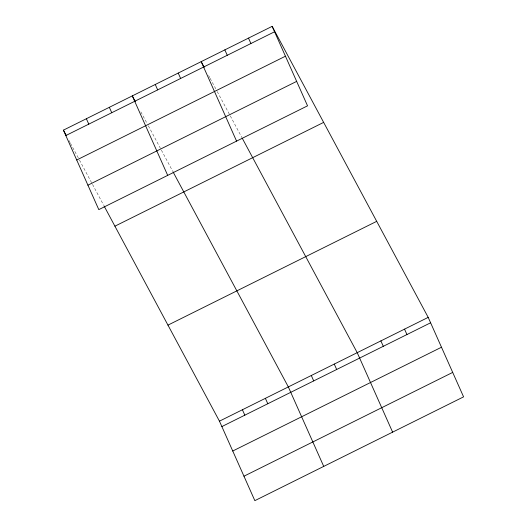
<?xml version="1.0" encoding="UTF-8"?>
<svg xmlns="http://www.w3.org/2000/svg" width="527" height="527" viewBox="0 0 527 527"><rect width="100%" height="100%" fill="white"/><g stroke="black" fill="none" stroke-linecap="round" stroke-linejoin="round"><path stroke-width="0.4" stroke-dasharray="2.63 1.98" d="M208.646 75.559L209.766 77.647M210.141 78.345L216.86 90.868M217.229 91.566L229.917 115.229M230.292 115.92L241.86 137.494M140.88 111.895L146.855 123.035M148.344 125.815L161.031 149.477M161.407 150.175L172.599 171.051M69.011 140.584L70.131 142.672M70.506 143.364L79.09 159.371M79.458 160.07L92.146 183.732M92.521 184.424L103.714 205.306"/><path stroke-width="0.79" d="M272.156 26.35L307.544 105.835L98.806 209.627L63.418 130.143L272.156 26.35L428.194 317.373L463.582 396.857L254.844 500.65L219.456 421.165L104.089 205.998M65.822 135.558L274.567 31.765M76.711 159.997L285.45 56.205M87.923 185.181L296.661 81.389M114.906 226.182L323.65 122.389M167.961 325.126L376.706 221.333M219.456 421.165L428.194 317.373M221.86 426.58L430.605 322.787M232.743 451.02L441.488 347.227M243.961 476.204L452.7 372.411M204.173 67.206L201.189 61.639L236.577 141.124M242.229 138.193L357.22 352.662L392.615 432.147M135.287 101.461L132.303 95.894L167.691 175.372M172.975 171.749L288.341 386.917L323.73 466.395M63.418 130.143L66.402 135.709M404.538 329.138L406.949 334.546M248.5 38.115L250.911 43.524M380.883 340.897L383.294 346.311M224.845 49.874L227.256 55.289M334.263 364.078L336.674 369.493M178.225 73.055L180.636 78.47M311.299 375.494L313.71 380.909M155.261 84.472L157.672 89.886M265.377 398.333L267.788 403.741M109.339 107.31L111.75 112.719M242.413 409.749L244.824 415.164M86.375 118.727L88.786 124.141"/></g></svg>
